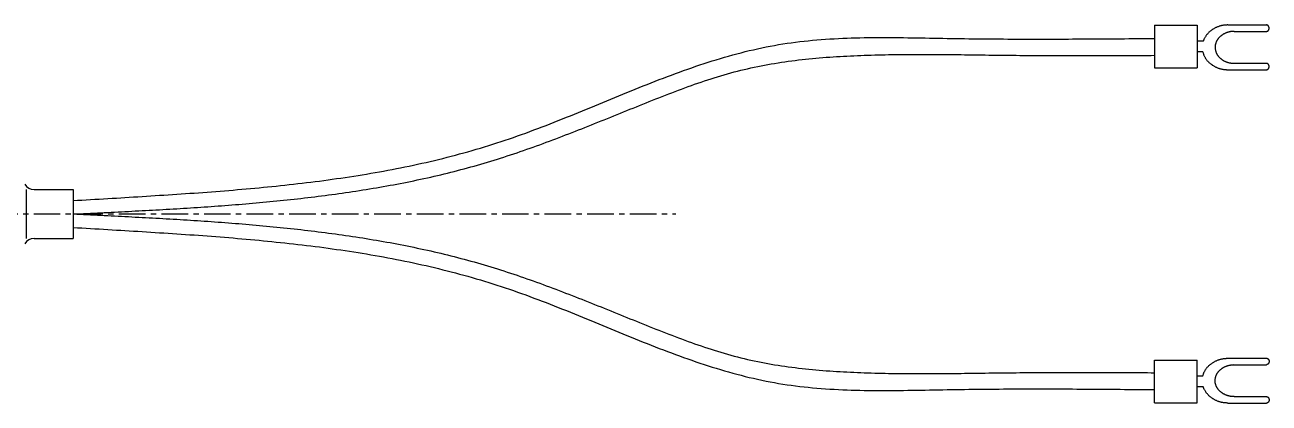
# Model space of a CAD drawing. Extents: x -98 to 191, y 36 to 171.
# Drawn here: x 132.1 to 190.5, y 153.7 to 171.5 of the extents above; entities that cross this region are included whole.
import ezdxf

# ---------------------------------------------------------------- set-up
doc = ezdxf.new("R2010")
doc.units = 0
doc.linetypes.add('CENTER', pattern=[2, 1.25, -0.25, 0.25, -0.25])
doc.layers.get('0').update_dxf_attribs({"linetype": 'CONTINUOUS'})
doc.layers.add('CENTER', color=1, linetype='CENTER')

msp = doc.modelspace()

# ---------------------------------------------------------------- linework, layer by layer
at = {"color": 7, "linetype": 'CONTINUOUS'}
for p, q in [((185.126, 171.438), (185.126, 169.438)), ((185.126, 171.438), (187.126, 171.438)), ((187.126, 171.438), (187.126, 169.438)), ((188.57, 171.45), (190.387, 171.45)), ((187.416, 170.688), (187.126, 170.688)), ((188.87, 171.15), (190.389, 171.15)), ((187.396, 170.188), (187.126, 170.188)), ((188.871, 169.65), (190.387, 169.65)), ((185.126, 169.438), (187.126, 169.438)), ((188.569, 169.35), (190.389, 169.35)), ((132.129, 163.731), (132.129, 161.431)), ((132.495, 163.731), (134.334, 163.731)), ((134.334, 163.731), (134.334, 161.431)), ((132.495, 161.431), (134.334, 161.431)), ((185.126, 153.724), (185.126, 155.724)), ((185.126, 155.724), (187.126, 155.724)), ((187.126, 153.724), (187.126, 155.724)), ((188.569, 155.812), (190.389, 155.812)), ((188.871, 155.512), (190.387, 155.512)), ((187.396, 154.974), (187.126, 154.974)), ((187.416, 154.474), (187.126, 154.474)), ((185.126, 153.724), (187.126, 153.724)), ((188.87, 154.012), (190.389, 154.012)), ((188.57, 153.712), (190.387, 153.712))]:
    msp.add_line(p, q, dxfattribs=at)
for points in [[(188.573, 171.45, 0), (188.543, 171.449, 0), (188.513, 171.447, 0), (188.483, 171.445, 0), (188.455, 171.446, 0), (188.425, 171.44, 0), (188.395, 171.438, 0), (188.367, 171.434, 0), (188.339, 171.43, 0), (188.309, 171.425, 0), (188.278, 171.419, 0), (188.252, 171.412, 0), (188.224, 171.404, 0), (188.196, 171.396, 0), (188.167, 171.388, 0), (188.139, 171.38, 0), (188.112, 171.369, 0), (188.086, 171.359, 0), (188.059, 171.348, 0), (188.033, 171.338, 0), (188.006, 171.327, 0), (187.98, 171.313, 0), (187.955, 171.3, 0), (187.931, 171.287, 0), (187.904, 171.273, 0), (187.881, 171.258, 0), (187.857, 171.245, 0), (187.832, 171.228, 0), (187.809, 171.213, 0), (187.788, 171.195, 0), (187.763, 171.178, 0), (187.743, 171.161, 0), (187.722, 171.144, 0), (187.703, 171.124, 0), (187.683, 171.107, 0), (187.662, 171.085, 0), (187.643, 171.065, 0), (187.624, 171.046, 0), (187.607, 171.024, 0), (187.588, 171.004, 0), (187.574, 170.984, 0), (187.557, 170.962, 0), (187.54, 170.94, 0), (187.528, 170.918, 0), (187.513, 170.894, 0), (187.5, 170.871, 0), (187.488, 170.849, 0), (187.473, 170.825, 0), (187.462, 170.8, 0), (187.449, 170.778, 0), (187.441, 170.755, 0), (187.43, 170.731, 0), (187.422, 170.704, 0), (187.416, 170.688, 0)], [(190.387, 171.151, 0), (190.389, 171.149, 0), (190.393, 171.148, 0), (190.395, 171.15, 0), (190.399, 171.15, 0), (190.402, 171.152, 0), (190.406, 171.152, 0), (190.406, 171.152, 0), (190.41, 171.151, 0), (190.412, 171.153, 0), (190.417, 171.153, 0), (190.419, 171.155, 0), (190.421, 171.157, 0), (190.425, 171.156, 0), (190.428, 171.158, 0), (190.43, 171.16, 0), (190.432, 171.162, 0), (190.437, 171.162, 0), (190.439, 171.164, 0), (190.441, 171.166, 0), (190.443, 171.167, 0), (190.446, 171.169, 0), (190.448, 171.171, 0), (190.45, 171.173, 0), (190.453, 171.175, 0), (190.455, 171.177, 0), (190.457, 171.179, 0), (190.46, 171.181, 0), (190.462, 171.183, 0), (190.466, 171.187, 0), (190.469, 171.189, 0), (190.471, 171.191, 0), (190.473, 171.193, 0), (190.474, 171.197, 0), (190.476, 171.199, 0), (190.478, 171.201, 0), (190.479, 171.205, 0), (190.481, 171.207, 0), (190.483, 171.209, 0), (190.484, 171.213, 0), (190.488, 171.217, 0), (190.489, 171.221, 0), (190.491, 171.223, 0), (190.491, 171.227, 0), (190.494, 171.229, 0), (190.494, 171.233, 0), (190.496, 171.235, 0), (190.497, 171.239, 0), (190.499, 171.241, 0), (190.499, 171.246, 0), (190.5, 171.25, 0), (190.502, 171.252, 0), (190.502, 171.256, 0), (190.503, 171.26, 0), (190.503, 171.264, 0), (190.505, 171.266, 0), (190.506, 171.271, 0), (190.506, 171.275, 0), (190.506, 171.279, 0), (190.505, 171.281, 0), (190.505, 171.286, 0), (190.507, 171.288, 0), (190.508, 171.292, 0), (190.508, 171.296, 0), (190.508, 171.3, 0), (190.506, 171.303, 0), (190.507, 171.307, 0), (190.507, 171.311, 0), (190.507, 171.315, 0), (190.506, 171.318, 0), (190.506, 171.322, 0), (190.506, 171.326, 0), (190.504, 171.328, 0), (190.505, 171.332, 0), (190.503, 171.335, 0), (190.503, 171.339, 0), (190.502, 171.346, 0), (190.5, 171.348, 0), (190.5, 171.352, 0), (190.498, 171.354, 0), (190.496, 171.357, 0), (190.497, 171.361, 0), (190.495, 171.363, 0), (190.495, 171.367, 0), (190.493, 171.37, 0), (190.489, 171.374, 0), (190.49, 171.379, 0), (190.488, 171.381, 0), (190.486, 171.383, 0), (190.484, 171.385, 0), (190.484, 171.39, 0), (190.482, 171.392, 0), (190.478, 171.397, 0), (190.476, 171.399, 0), (190.475, 171.401, 0), (190.473, 171.403, 0), (190.471, 171.406, 0), (190.469, 171.408, 0), (190.467, 171.41, 0), (190.465, 171.413, 0), (190.461, 171.417, 0), (190.459, 171.42, 0), (190.457, 171.422, 0), (190.455, 171.424, 0), (190.451, 171.424, 0), (190.449, 171.427, 0), (190.447, 171.429, 0), (190.445, 171.431, 0), (190.441, 171.432, 0), (190.439, 171.434, 0), (190.437, 171.436, 0), (190.433, 171.437, 0), (190.431, 171.439, 0), (190.429, 171.441, 0), (190.425, 171.442, 0), (190.423, 171.444, 0), (190.421, 171.442, 0), (190.419, 171.444, 0), (190.414, 171.445, 0), (190.413, 171.447, 0), (190.408, 171.447, 0), (190.404, 171.448, 0), (190.404, 171.448, 0), (190.4, 171.448, 0), (190.396, 171.448, 0), (190.394, 171.451, 0), (190.391, 171.449, 0), (190.387, 171.449, 0), (190.385, 171.452, 0)], [(188.868, 171.15, 0), (188.849, 171.149, 0), (188.826, 171.149, 0), (188.804, 171.147, 0), (188.781, 171.147, 0), (188.759, 171.144, 0), (188.738, 171.142, 0), (188.716, 171.14, 0), (188.692, 171.135, 0), (188.673, 171.131, 0), (188.651, 171.128, 0), (188.629, 171.122, 0), (188.61, 171.117, 0), (188.588, 171.11, 0), (188.568, 171.106, 0), (188.547, 171.099, 0), (188.525, 171.093, 0), (188.505, 171.084, 0), (188.485, 171.079, 0), (188.465, 171.07, 0), (188.445, 171.061, 0), (188.425, 171.052, 0), (188.407, 171.041, 0), (188.387, 171.032, 0), (188.372, 171.023, 0), (188.352, 171.014, 0), (188.334, 171.003, 0), (188.316, 170.992, 0), (188.3, 170.978, 0), (188.282, 170.967, 0), (188.265, 170.953, 0), (188.25, 170.944, 0), (188.234, 170.931, 0), (188.218, 170.917, 0), (188.203, 170.901, 0), (188.19, 170.89, 0), (188.175, 170.874, 0), (188.159, 170.861, 0), (188.148, 170.847, 0), (188.133, 170.831, 0), (188.122, 170.817, 0), (188.109, 170.799, 0), (188.097, 170.785, 0), (188.087, 170.769, 0), (188.078, 170.753, 0), (188.068, 170.737, 0), (188.058, 170.72, 0), (188.048, 170.704, 0), (188.04, 170.686, 0), (188.03, 170.67, 0), (188.022, 170.651, 0), (188.016, 170.635, 0), (188.008, 170.616, 0), (188.002, 170.6, 0), (187.999, 170.581, 0), (187.993, 170.564, 0), (187.989, 170.545, 0), (187.983, 170.529, 0), (187.98, 170.51, 0), (187.976, 170.491, 0), (187.976, 170.472, 0), (187.973, 170.453, 0), (187.971, 170.436, 0), (187.972, 170.417, 0), (187.97, 170.4, 0), (187.97, 170.381, 0), (187.971, 170.362, 0), (187.974, 170.344, 0), (187.974, 170.325, 0), (187.977, 170.308, 0), (187.982, 170.288, 0), (187.984, 170.271, 0), (187.987, 170.254, 0), (187.992, 170.234, 0), (187.999, 170.217, 0), (188.001, 170.199, 0), (188.008, 170.182, 0), (188.015, 170.164, 0), (188.022, 170.146, 0), (188.032, 170.131, 0), (188.039, 170.113, 0), (188.05, 170.095, 0), (188.057, 170.077, 0), (188.066, 170.062, 0), (188.075, 170.046, 0), (188.089, 170.03, 0), (188.098, 170.014, 0), (188.112, 169.998, 0), (188.121, 169.982, 0), (188.134, 169.966, 0), (188.148, 169.954, 0), (188.162, 169.938, 0), (188.175, 169.922, 0), (188.189, 169.91, 0), (188.205, 169.896, 0), (188.221, 169.882, 0), (188.235, 169.87, 0), (188.25, 169.856, 0), (188.266, 169.842, 0), (188.282, 169.832, 0), (188.3, 169.82, 0), (188.319, 169.807, 0), (188.335, 169.797, 0), (188.353, 169.785, 0), (188.371, 169.777, 0), (188.389, 169.765, 0), (188.408, 169.757, 0), (188.428, 169.747, 0), (188.447, 169.739, 0), (188.467, 169.728, 0), (188.486, 169.72, 0), (188.506, 169.714, 0), (188.527, 169.708, 0), (188.546, 169.7, 0), (188.568, 169.692, 0), (188.589, 169.686, 0), (188.608, 169.682, 0), (188.631, 169.678, 0), (188.652, 169.672, 0), (188.675, 169.668, 0), (188.696, 169.666, 0), (188.717, 169.66, 0), (188.738, 169.658, 0), (188.761, 169.654, 0), (188.784, 169.654, 0), (188.805, 169.652, 0), (188.826, 169.65, 0), (188.85, 169.65, 0), (188.871, 169.648, 0)], [(187.396, 170.188, 0), (187.4, 170.169, 0), (187.405, 170.145, 0), (187.413, 170.121, 0), (187.424, 170.094, 0), (187.432, 170.07, 0), (187.441, 170.046, 0), (187.449, 170.022, 0), (187.462, 169.997, 0), (187.473, 169.975, 0), (187.486, 169.951, 0), (187.498, 169.926, 0), (187.512, 169.906, 0), (187.527, 169.883, 0), (187.542, 169.86, 0), (187.557, 169.838, 0), (187.572, 169.815, 0), (187.589, 169.795, 0), (187.606, 169.774, 0), (187.624, 169.753, 0), (187.644, 169.734, 0), (187.661, 169.714, 0), (187.681, 169.695, 0), (187.702, 169.674, 0), (187.722, 169.655, 0), (187.744, 169.638, 0), (187.766, 169.622, 0), (187.788, 169.605, 0), (187.81, 169.588, 0), (187.832, 169.571, 0), (187.856, 169.556, 0), (187.88, 169.541, 0), (187.904, 169.526, 0), (187.929, 169.511, 0), (187.955, 169.499, 0), (187.977, 169.486, 0), (188.004, 169.473, 0), (188.033, 169.462, 0), (188.057, 169.451, 0), (188.084, 169.438, 0), (188.111, 169.43, 0), (188.14, 169.418, 0), (188.167, 169.41, 0), (188.196, 169.403, 0), (188.223, 169.394, 0), (188.252, 169.387, 0), (188.281, 169.381, 0), (188.308, 169.376, 0), (188.338, 169.369, 0), (188.365, 169.365, 0), (188.395, 169.362, 0), (188.426, 169.357, 0), (188.453, 169.353, 0), (188.483, 169.354, 0), (188.513, 169.352, 0), (188.542, 169.349, 0), (188.57, 169.349, 0)], [(190.387, 169.35, 0), (190.391, 169.349, 0), (190.393, 169.351, 0), (190.395, 169.349, 0), (190.397, 169.351, 0), (190.402, 169.35, 0), (190.404, 169.352, 0), (190.408, 169.352, 0), (190.41, 169.354, 0), (190.415, 169.354, 0), (190.415, 169.354, 0), (190.419, 169.353, 0), (190.421, 169.355, 0), (190.423, 169.357, 0), (190.428, 169.357, 0), (190.43, 169.359, 0), (190.432, 169.361, 0), (190.435, 169.363, 0), (190.437, 169.364, 0), (190.441, 169.364, 0), (190.443, 169.366, 0), (190.446, 169.368, 0), (190.448, 169.37, 0), (190.45, 169.372, 0), (190.455, 169.376, 0), (190.457, 169.378, 0), (190.459, 169.379, 0), (190.462, 169.381, 0), (190.464, 169.383, 0), (190.466, 169.385, 0), (190.469, 169.387, 0), (190.469, 169.391, 0), (190.471, 169.393, 0), (190.474, 169.395, 0), (190.476, 169.397, 0), (190.476, 169.401, 0), (190.481, 169.405, 0), (190.483, 169.407, 0), (190.484, 169.411, 0), (190.486, 169.413, 0), (190.488, 169.415, 0), (190.489, 169.42, 0), (190.491, 169.421, 0), (190.491, 169.426, 0), (190.494, 169.428, 0), (190.494, 169.432, 0), (190.494, 169.436, 0), (190.497, 169.438, 0), (190.497, 169.442, 0), (190.499, 169.444, 0), (190.5, 169.448, 0), (190.5, 169.453, 0), (190.502, 169.455, 0), (190.503, 169.459, 0), (190.503, 169.463, 0), (190.503, 169.467, 0), (190.504, 169.471, 0), (190.506, 169.473, 0), (190.506, 169.478, 0), (190.507, 169.482, 0), (190.507, 169.486, 0), (190.505, 169.488, 0), (190.506, 169.493, 0), (190.506, 169.497, 0), (190.506, 169.501, 0), (190.507, 169.505, 0), (190.505, 169.508, 0), (190.505, 169.512, 0), (190.506, 169.516, 0), (190.506, 169.52, 0), (190.504, 169.523, 0), (190.504, 169.527, 0), (190.505, 169.531, 0), (190.503, 169.533, 0), (190.503, 169.538, 0), (190.501, 169.54, 0), (190.502, 169.544, 0), (190.5, 169.546, 0), (190.5, 169.551, 0), (190.498, 169.553, 0), (190.498, 169.557, 0), (190.497, 169.559, 0), (190.495, 169.566, 0), (190.493, 169.568, 0), (190.491, 169.571, 0), (190.491, 169.575, 0), (190.49, 169.577, 0), (190.488, 169.579, 0), (190.486, 169.582, 0), (190.484, 169.588, 0), (190.482, 169.59, 0), (190.48, 169.593, 0), (190.478, 169.595, 0), (190.476, 169.597, 0), (190.474, 169.6, 0), (190.473, 169.602, 0), (190.471, 169.604, 0), (190.467, 169.609, 0), (190.465, 169.611, 0), (190.463, 169.613, 0), (190.461, 169.616, 0), (190.459, 169.618, 0), (190.457, 169.62, 0), (190.455, 169.623, 0), (190.453, 169.625, 0), (190.451, 169.627, 0), (190.447, 169.628, 0), (190.445, 169.63, 0), (190.443, 169.632, 0), (190.439, 169.633, 0), (190.437, 169.635, 0), (190.435, 169.637, 0), (190.431, 169.638, 0), (190.429, 169.64, 0), (190.427, 169.642, 0), (190.423, 169.642, 0), (190.421, 169.645, 0), (190.417, 169.645, 0), (190.412, 169.646, 0), (190.412, 169.646, 0), (190.408, 169.646, 0), (190.406, 169.648, 0), (190.402, 169.649, 0), (190.4, 169.647, 0), (190.398, 169.649, 0), (190.394, 169.649, 0), (190.389, 169.65, 0), (190.389, 169.65, 0), (190.385, 169.65, 0)], [(187.396, 154.974, 0), (187.4, 154.993, 0), (187.405, 155.017, 0), (187.413, 155.041, 0), (187.424, 155.067, 0), (187.432, 155.091, 0), (187.441, 155.116, 0), (187.449, 155.14, 0), (187.462, 155.164, 0), (187.473, 155.187, 0), (187.486, 155.211, 0), (187.498, 155.236, 0), (187.512, 155.256, 0), (187.527, 155.279, 0), (187.542, 155.301, 0), (187.557, 155.324, 0), (187.572, 155.346, 0), (187.589, 155.367, 0), (187.606, 155.388, 0), (187.624, 155.409, 0), (187.644, 155.427, 0), (187.661, 155.448, 0), (187.681, 155.467, 0), (187.702, 155.488, 0), (187.722, 155.507, 0), (187.744, 155.523, 0), (187.766, 155.54, 0), (187.788, 155.557, 0), (187.81, 155.574, 0), (187.832, 155.591, 0), (187.856, 155.606, 0), (187.88, 155.62, 0), (187.904, 155.635, 0), (187.929, 155.65, 0), (187.955, 155.663, 0), (187.977, 155.676, 0), (188.004, 155.689, 0), (188.033, 155.7, 0), (188.057, 155.71, 0), (188.084, 155.723, 0), (188.111, 155.732, 0), (188.14, 155.743, 0), (188.167, 155.752, 0), (188.196, 155.759, 0), (188.223, 155.768, 0), (188.252, 155.774, 0), (188.281, 155.781, 0), (188.308, 155.786, 0), (188.338, 155.793, 0), (188.365, 155.797, 0), (188.395, 155.8, 0), (188.426, 155.804, 0), (188.453, 155.809, 0), (188.483, 155.807, 0), (188.513, 155.81, 0), (188.542, 155.813, 0), (188.57, 155.813, 0)], [(188.868, 154.012, 0), (188.849, 154.012, 0), (188.826, 154.012, 0), (188.804, 154.015, 0), (188.781, 154.015, 0), (188.759, 154.017, 0), (188.738, 154.02, 0), (188.716, 154.022, 0), (188.692, 154.026, 0), (188.673, 154.031, 0), (188.651, 154.033, 0), (188.629, 154.04, 0), (188.61, 154.045, 0), (188.588, 154.051, 0), (188.568, 154.056, 0), (188.547, 154.063, 0), (188.525, 154.069, 0), (188.505, 154.078, 0), (188.485, 154.083, 0), (188.465, 154.092, 0), (188.445, 154.101, 0), (188.425, 154.109, 0), (188.407, 154.121, 0), (188.387, 154.13, 0), (188.372, 154.139, 0), (188.352, 154.148, 0), (188.334, 154.159, 0), (188.316, 154.17, 0), (188.3, 154.184, 0), (188.282, 154.195, 0), (188.265, 154.208, 0), (188.25, 154.218, 0), (188.234, 154.231, 0), (188.218, 154.245, 0), (188.203, 154.26, 0), (188.19, 154.272, 0), (188.175, 154.288, 0), (188.159, 154.301, 0), (188.148, 154.315, 0), (188.133, 154.331, 0), (188.122, 154.345, 0), (188.109, 154.363, 0), (188.097, 154.377, 0), (188.087, 154.393, 0), (188.078, 154.409, 0), (188.068, 154.425, 0), (188.058, 154.441, 0), (188.048, 154.458, 0), (188.04, 154.476, 0), (188.03, 154.492, 0), (188.022, 154.511, 0), (188.016, 154.527, 0), (188.008, 154.546, 0), (188.002, 154.562, 0), (187.999, 154.581, 0), (187.993, 154.598, 0), (187.989, 154.616, 0), (187.983, 154.633, 0), (187.98, 154.652, 0), (187.976, 154.671, 0), (187.976, 154.69, 0), (187.973, 154.709, 0), (187.971, 154.726, 0), (187.972, 154.745, 0), (187.97, 154.762, 0), (187.97, 154.781, 0), (187.971, 154.8, 0), (187.974, 154.817, 0), (187.974, 154.837, 0), (187.977, 154.854, 0), (187.982, 154.873, 0), (187.984, 154.891, 0), (187.987, 154.908, 0), (187.992, 154.928, 0), (187.999, 154.945, 0), (188.001, 154.962, 0), (188.008, 154.98, 0), (188.015, 154.998, 0), (188.022, 155.015, 0), (188.032, 155.031, 0), (188.039, 155.049, 0), (188.05, 155.067, 0), (188.057, 155.084, 0), (188.066, 155.1, 0), (188.075, 155.116, 0), (188.089, 155.132, 0), (188.098, 155.148, 0), (188.112, 155.164, 0), (188.121, 155.179, 0), (188.134, 155.196, 0), (188.148, 155.207, 0), (188.162, 155.223, 0), (188.175, 155.24, 0), (188.189, 155.251, 0), (188.205, 155.266, 0), (188.221, 155.28, 0), (188.235, 155.292, 0), (188.25, 155.306, 0), (188.266, 155.32, 0), (188.282, 155.33, 0), (188.3, 155.342, 0), (188.319, 155.354, 0), (188.335, 155.364, 0), (188.353, 155.376, 0), (188.371, 155.384, 0), (188.389, 155.397, 0), (188.408, 155.405, 0), (188.428, 155.415, 0), (188.447, 155.423, 0), (188.467, 155.433, 0), (188.486, 155.441, 0), (188.506, 155.447, 0), (188.527, 155.453, 0), (188.546, 155.461, 0), (188.568, 155.47, 0), (188.589, 155.476, 0), (188.608, 155.48, 0), (188.631, 155.484, 0), (188.652, 155.49, 0), (188.675, 155.494, 0), (188.696, 155.496, 0), (188.717, 155.502, 0), (188.738, 155.504, 0), (188.761, 155.508, 0), (188.784, 155.508, 0), (188.805, 155.51, 0), (188.826, 155.512, 0), (188.85, 155.512, 0), (188.871, 155.513, 0)], [(190.387, 155.812, 0), (190.391, 155.812, 0), (190.393, 155.81, 0), (190.395, 155.813, 0), (190.397, 155.811, 0), (190.402, 155.811, 0), (190.404, 155.809, 0), (190.408, 155.81, 0), (190.41, 155.808, 0), (190.415, 155.808, 0), (190.415, 155.808, 0), (190.419, 155.808, 0), (190.421, 155.807, 0), (190.423, 155.805, 0), (190.428, 155.805, 0), (190.43, 155.803, 0), (190.432, 155.801, 0), (190.435, 155.799, 0), (190.437, 155.797, 0), (190.441, 155.798, 0), (190.443, 155.796, 0), (190.446, 155.794, 0), (190.448, 155.792, 0), (190.45, 155.79, 0), (190.455, 155.786, 0), (190.457, 155.784, 0), (190.459, 155.782, 0), (190.462, 155.78, 0), (190.464, 155.778, 0), (190.466, 155.776, 0), (190.469, 155.775, 0), (190.469, 155.77, 0), (190.471, 155.768, 0), (190.474, 155.766, 0), (190.476, 155.765, 0), (190.476, 155.76, 0), (190.481, 155.756, 0), (190.483, 155.754, 0), (190.484, 155.75, 0), (190.486, 155.748, 0), (190.488, 155.746, 0), (190.489, 155.742, 0), (190.491, 155.74, 0), (190.491, 155.736, 0), (190.494, 155.734, 0), (190.494, 155.73, 0), (190.494, 155.726, 0), (190.497, 155.724, 0), (190.497, 155.719, 0), (190.499, 155.718, 0), (190.5, 155.713, 0), (190.5, 155.709, 0), (190.502, 155.707, 0), (190.503, 155.703, 0), (190.503, 155.699, 0), (190.503, 155.695, 0), (190.504, 155.69, 0), (190.506, 155.688, 0), (190.506, 155.684, 0), (190.507, 155.68, 0), (190.507, 155.676, 0), (190.505, 155.673, 0), (190.506, 155.669, 0), (190.506, 155.665, 0), (190.506, 155.661, 0), (190.507, 155.656, 0), (190.505, 155.654, 0), (190.505, 155.65, 0), (190.506, 155.646, 0), (190.506, 155.641, 0), (190.504, 155.639, 0), (190.504, 155.635, 0), (190.505, 155.631, 0), (190.503, 155.628, 0), (190.503, 155.624, 0), (190.501, 155.622, 0), (190.502, 155.618, 0), (190.5, 155.615, 0), (190.5, 155.611, 0), (190.498, 155.609, 0), (190.498, 155.605, 0), (190.497, 155.602, 0), (190.495, 155.596, 0), (190.493, 155.594, 0), (190.491, 155.591, 0), (190.491, 155.587, 0), (190.49, 155.585, 0), (190.488, 155.582, 0), (190.486, 155.58, 0), (190.484, 155.574, 0), (190.482, 155.571, 0), (190.48, 155.569, 0), (190.478, 155.567, 0), (190.476, 155.564, 0), (190.474, 155.562, 0), (190.473, 155.56, 0), (190.471, 155.557, 0), (190.467, 155.553, 0), (190.465, 155.551, 0), (190.463, 155.548, 0), (190.461, 155.546, 0), (190.459, 155.544, 0), (190.457, 155.541, 0), (190.455, 155.539, 0), (190.453, 155.537, 0), (190.451, 155.535, 0), (190.447, 155.534, 0), (190.445, 155.532, 0), (190.443, 155.53, 0), (190.439, 155.529, 0), (190.437, 155.527, 0), (190.435, 155.525, 0), (190.431, 155.524, 0), (190.429, 155.522, 0), (190.427, 155.52, 0), (190.423, 155.519, 0), (190.421, 155.517, 0), (190.417, 155.517, 0), (190.412, 155.516, 0), (190.412, 155.516, 0), (190.408, 155.516, 0), (190.406, 155.514, 0), (190.402, 155.513, 0), (190.4, 155.515, 0), (190.398, 155.513, 0), (190.394, 155.512, 0), (190.389, 155.512, 0), (190.389, 155.512, 0), (190.385, 155.512, 0)], [(188.573, 153.711, 0), (188.543, 153.713, 0), (188.513, 153.715, 0), (188.483, 153.716, 0), (188.455, 153.716, 0), (188.425, 153.722, 0), (188.395, 153.723, 0), (188.367, 153.727, 0), (188.339, 153.731, 0), (188.309, 153.737, 0), (188.278, 153.743, 0), (188.252, 153.749, 0), (188.224, 153.757, 0), (188.196, 153.766, 0), (188.167, 153.774, 0), (188.139, 153.782, 0), (188.112, 153.792, 0), (188.086, 153.803, 0), (188.059, 153.813, 0), (188.033, 153.824, 0), (188.006, 153.834, 0), (187.98, 153.849, 0), (187.955, 153.862, 0), (187.931, 153.874, 0), (187.904, 153.889, 0), (187.881, 153.904, 0), (187.857, 153.917, 0), (187.832, 153.934, 0), (187.809, 153.949, 0), (187.788, 153.966, 0), (187.763, 153.983, 0), (187.743, 154.001, 0), (187.722, 154.018, 0), (187.703, 154.038, 0), (187.683, 154.055, 0), (187.662, 154.077, 0), (187.643, 154.096, 0), (187.624, 154.116, 0), (187.607, 154.138, 0), (187.588, 154.158, 0), (187.574, 154.178, 0), (187.557, 154.2, 0), (187.54, 154.221, 0), (187.528, 154.244, 0), (187.513, 154.268, 0), (187.5, 154.29, 0), (187.488, 154.313, 0), (187.473, 154.337, 0), (187.462, 154.362, 0), (187.449, 154.384, 0), (187.441, 154.407, 0), (187.43, 154.431, 0), (187.422, 154.458, 0), (187.416, 154.474, 0)], [(190.387, 154.011, 0), (190.389, 154.013, 0), (190.393, 154.013, 0), (190.395, 154.011, 0), (190.399, 154.012, 0), (190.402, 154.01, 0), (190.406, 154.01, 0), (190.406, 154.01, 0), (190.41, 154.01, 0), (190.412, 154.009, 0), (190.417, 154.009, 0), (190.419, 154.007, 0), (190.421, 154.005, 0), (190.425, 154.005, 0), (190.428, 154.004, 0), (190.43, 154.002, 0), (190.432, 154, 0), (190.437, 154, 0), (190.439, 153.998, 0), (190.441, 153.996, 0), (190.443, 153.994, 0), (190.446, 153.992, 0), (190.448, 153.99, 0), (190.45, 153.988, 0), (190.453, 153.987, 0), (190.455, 153.985, 0), (190.457, 153.983, 0), (190.46, 153.981, 0), (190.462, 153.979, 0), (190.466, 153.975, 0), (190.469, 153.973, 0), (190.471, 153.971, 0), (190.473, 153.969, 0), (190.474, 153.965, 0), (190.476, 153.963, 0), (190.478, 153.961, 0), (190.479, 153.957, 0), (190.481, 153.955, 0), (190.483, 153.953, 0), (190.484, 153.949, 0), (190.488, 153.945, 0), (190.489, 153.941, 0), (190.491, 153.939, 0), (190.491, 153.935, 0), (190.494, 153.933, 0), (190.494, 153.928, 0), (190.496, 153.926, 0), (190.497, 153.922, 0), (190.499, 153.92, 0), (190.499, 153.916, 0), (190.5, 153.912, 0), (190.502, 153.91, 0), (190.502, 153.906, 0), (190.503, 153.901, 0), (190.503, 153.897, 0), (190.505, 153.895, 0), (190.506, 153.891, 0), (190.506, 153.887, 0), (190.506, 153.883, 0), (190.505, 153.88, 0), (190.505, 153.876, 0), (190.507, 153.874, 0), (190.508, 153.87, 0), (190.508, 153.866, 0), (190.508, 153.861, 0), (190.506, 153.859, 0), (190.507, 153.855, 0), (190.507, 153.851, 0), (190.507, 153.847, 0), (190.506, 153.844, 0), (190.506, 153.84, 0), (190.506, 153.836, 0), (190.504, 153.833, 0), (190.505, 153.829, 0), (190.503, 153.827, 0), (190.503, 153.823, 0), (190.502, 153.816, 0), (190.5, 153.814, 0), (190.5, 153.81, 0), (190.498, 153.807, 0), (190.496, 153.805, 0), (190.497, 153.801, 0), (190.495, 153.799, 0), (190.495, 153.794, 0), (190.493, 153.792, 0), (190.489, 153.787, 0), (190.49, 153.783, 0), (190.488, 153.781, 0), (190.486, 153.779, 0), (190.484, 153.776, 0), (190.484, 153.772, 0), (190.482, 153.77, 0), (190.478, 153.765, 0), (190.476, 153.763, 0), (190.475, 153.761, 0), (190.473, 153.758, 0), (190.471, 153.756, 0), (190.469, 153.754, 0), (190.467, 153.751, 0), (190.465, 153.749, 0), (190.461, 153.745, 0), (190.459, 153.742, 0), (190.457, 153.74, 0), (190.455, 153.738, 0), (190.451, 153.737, 0), (190.449, 153.735, 0), (190.447, 153.733, 0), (190.445, 153.73, 0), (190.441, 153.73, 0), (190.439, 153.728, 0), (190.437, 153.725, 0), (190.433, 153.725, 0), (190.431, 153.723, 0), (190.429, 153.72, 0), (190.425, 153.72, 0), (190.423, 153.718, 0), (190.421, 153.72, 0), (190.419, 153.717, 0), (190.414, 153.717, 0), (190.413, 153.715, 0), (190.408, 153.714, 0), (190.404, 153.714, 0), (190.404, 153.714, 0), (190.4, 153.714, 0), (190.396, 153.713, 0), (190.394, 153.711, 0), (190.391, 153.713, 0), (190.387, 153.712, 0), (190.385, 153.71, 0)]]:
    msp.add_polyline3d(points, dxfattribs=at)
at = {"color": 7}
for points in [[(134.334, 163.212, 0), (134.536, 163.224, 0), (134.739, 163.236, 0), (134.941, 163.248, 0), (135.144, 163.26, 0), (135.346, 163.272, 0), (135.549, 163.283, 0), (135.751, 163.295, 0), (135.954, 163.307, 0), (136.156, 163.319, 0), (136.359, 163.331, 0), (136.562, 163.344, 0), (136.764, 163.356, 0), (136.967, 163.368, 0), (137.17, 163.38, 0), (137.372, 163.393, 0), (137.575, 163.406, 0), (137.778, 163.418, 0), (137.981, 163.431, 0), (138.184, 163.444, 0), (138.387, 163.457, 0), (138.59, 163.47, 0), (138.793, 163.483, 0), (138.996, 163.497, 0), (139.199, 163.51, 0), (139.402, 163.524, 0), (139.605, 163.538, 0), (139.808, 163.552, 0), (140.012, 163.566, 0), (140.215, 163.581, 0), (140.418, 163.595, 0), (140.621, 163.61, 0), (140.825, 163.626, 0), (141.028, 163.641, 0), (141.231, 163.657, 0), (141.435, 163.673, 0), (141.638, 163.689, 0), (141.841, 163.706, 0), (142.045, 163.723, 0), (142.248, 163.741, 0), (142.451, 163.758, 0), (142.654, 163.777, 0), (142.857, 163.795, 0), (143.06, 163.814, 0), (143.263, 163.833, 0), (143.466, 163.853, 0), (143.669, 163.873, 0), (143.872, 163.894, 0), (144.075, 163.915, 0), (144.278, 163.937, 0), (144.481, 163.959, 0), (144.683, 163.982, 0), (144.886, 164.005, 0), (145.088, 164.029, 0), (145.291, 164.053, 0), (145.493, 164.078, 0), (145.695, 164.103, 0), (145.897, 164.129, 0), (146.099, 164.155, 0), (146.301, 164.182, 0), (146.503, 164.21, 0), (146.705, 164.239, 0), (146.906, 164.268, 0), (147.108, 164.297, 0), (147.309, 164.328, 0), (147.51, 164.359, 0), (147.711, 164.391, 0), (147.912, 164.423, 0), (148.113, 164.456, 0), (148.313, 164.49, 0), (148.514, 164.525, 0), (148.714, 164.56, 0), (148.914, 164.596, 0), (149.114, 164.633, 0), (149.314, 164.671, 0), (149.513, 164.71, 0), (149.712, 164.749, 0), (149.912, 164.79, 0), (150.111, 164.831, 0), (150.309, 164.873, 0), (150.508, 164.916, 0), (150.707, 164.959, 0), (150.905, 165.004, 0), (151.103, 165.05, 0), (151.3, 165.096, 0), (151.498, 165.144, 0), (151.695, 165.192, 0), (151.892, 165.242, 0), (152.089, 165.292, 0), (152.286, 165.343, 0), (152.482, 165.396, 0), (152.679, 165.449, 0), (152.874, 165.504, 0), (153.07, 165.559, 0), (153.265, 165.616, 0), (153.461, 165.673, 0), (153.655, 165.732, 0), (153.85, 165.792, 0), (154.044, 165.853, 0), (154.238, 165.915, 0), (154.432, 165.978, 0), (154.625, 166.043, 0), (154.819, 166.108, 0), (155.011, 166.175, 0), (155.204, 166.242, 0), (155.396, 166.311, 0), (155.589, 166.38, 0), (155.781, 166.451, 0), (155.972, 166.522, 0), (156.164, 166.594, 0), (156.355, 166.666, 0), (156.546, 166.74, 0), (156.737, 166.814, 0), (156.928, 166.889, 0), (157.118, 166.964, 0), (157.309, 167.04, 0), (157.499, 167.116, 0), (157.689, 167.192, 0), (157.879, 167.269, 0), (158.069, 167.347, 0), (158.259, 167.424, 0), (158.449, 167.502, 0), (158.639, 167.58, 0), (158.828, 167.658, 0), (159.018, 167.736, 0), (159.207, 167.814, 0), (159.397, 167.892, 0), (159.586, 167.97, 0), (159.776, 168.048, 0), (159.965, 168.126, 0), (160.155, 168.204, 0), (160.344, 168.281, 0), (160.534, 168.358, 0), (160.723, 168.435, 0), (160.913, 168.511, 0), (161.103, 168.587, 0), (161.293, 168.662, 0), (161.482, 168.737, 0), (161.672, 168.811, 0), (161.863, 168.884, 0), (162.053, 168.957, 0), (162.243, 169.029, 0), (162.433, 169.101, 0), (162.624, 169.171, 0), (162.815, 169.241, 0), (163.006, 169.31, 0), (163.197, 169.377, 0), (163.388, 169.444, 0), (163.58, 169.51, 0), (163.771, 169.574, 0), (163.963, 169.638, 0), (164.155, 169.7, 0), (164.348, 169.761, 0), (164.541, 169.82, 0), (164.733, 169.878, 0), (164.927, 169.935, 0), (165.12, 169.991, 0), (165.314, 170.045, 0), (165.508, 170.097, 0), (165.702, 170.148, 0), (165.897, 170.197, 0), (166.092, 170.244, 0), (166.288, 170.29, 0), (166.483, 170.334, 0), (166.679, 170.376, 0), (166.876, 170.416, 0), (167.073, 170.455, 0), (167.27, 170.491, 0), (167.468, 170.525, 0), (167.666, 170.558, 0), (167.865, 170.588, 0), (168.063, 170.616, 0), (168.263, 170.643, 0), (168.462, 170.667, 0), (168.663, 170.69, 0), (168.863, 170.711, 0), (169.064, 170.731, 0), (169.265, 170.748, 0), (169.466, 170.765, 0), (169.668, 170.779, 0), (169.87, 170.793, 0), (170.072, 170.805, 0), (170.274, 170.815, 0), (170.477, 170.825, 0), (170.68, 170.833, 0), (170.883, 170.84, 0), (171.086, 170.846, 0), (171.29, 170.851, 0), (171.493, 170.855, 0), (171.697, 170.858, 0), (171.901, 170.86, 0), (172.105, 170.861, 0), (172.31, 170.862, 0), (172.514, 170.862, 0), (172.718, 170.861, 0), (172.923, 170.86, 0), (173.128, 170.858, 0), (173.332, 170.856, 0), (173.537, 170.853, 0), (173.742, 170.85, 0), (173.947, 170.847, 0), (174.151, 170.843, 0), (174.356, 170.84, 0), (174.561, 170.836, 0), (174.766, 170.832, 0), (174.97, 170.828, 0), (175.175, 170.824, 0), (175.38, 170.821, 0), (175.584, 170.817, 0), (175.788, 170.814, 0), (175.993, 170.811, 0), (176.197, 170.808, 0), (176.401, 170.806, 0), (176.605, 170.803, 0), (176.809, 170.801, 0), (177.013, 170.799, 0), (177.217, 170.797, 0), (177.421, 170.795, 0), (177.624, 170.794, 0), (177.828, 170.792, 0), (178.031, 170.791, 0), (178.235, 170.79, 0), (178.438, 170.789, 0), (178.642, 170.789, 0), (178.845, 170.788, 0), (179.048, 170.788, 0), (179.251, 170.787, 0), (179.454, 170.787, 0), (179.657, 170.787, 0), (179.86, 170.787, 0), (180.063, 170.787, 0), (180.266, 170.788, 0), (180.469, 170.788, 0), (180.672, 170.789, 0), (180.875, 170.789, 0), (181.077, 170.79, 0), (181.28, 170.791, 0), (181.483, 170.792, 0), (181.685, 170.793, 0), (181.888, 170.794, 0), (182.09, 170.795, 0), (182.293, 170.796, 0), (182.495, 170.798, 0), (182.698, 170.799, 0), (182.9, 170.8, 0), (183.103, 170.802, 0), (183.305, 170.803, 0), (183.507, 170.805, 0), (183.71, 170.806, 0), (183.912, 170.808, 0), (184.114, 170.81, 0), (184.317, 170.811, 0), (184.519, 170.813, 0), (184.721, 170.815, 0), (184.924, 170.817, 0), (185.126, 170.818, 0)], [(134.334, 162.581, 0), (134.496, 162.588, 0), (134.658, 162.596, 0), (134.82, 162.604, 0), (134.981, 162.611, 0), (135.143, 162.619, 0), (135.305, 162.626, 0), (135.467, 162.634, 0), (135.629, 162.642, 0), (135.791, 162.649, 0), (135.953, 162.657, 0), (136.115, 162.665, 0), (136.277, 162.673, 0), (136.439, 162.681, 0), (136.601, 162.689, 0), (136.763, 162.697, 0), (136.925, 162.705, 0), (137.087, 162.713, 0), (137.249, 162.722, 0), (137.411, 162.73, 0), (137.573, 162.739, 0), (137.735, 162.747, 0), (137.897, 162.756, 0), (138.059, 162.765, 0), (138.22, 162.773, 0), (138.382, 162.783, 0), (138.544, 162.792, 0), (138.706, 162.801, 0), (138.868, 162.81, 0), (139.03, 162.82, 0), (139.192, 162.83, 0), (139.355, 162.839, 0), (139.517, 162.849, 0), (139.679, 162.86, 0), (139.841, 162.87, 0), (140.003, 162.88, 0), (140.165, 162.891, 0), (140.327, 162.902, 0), (140.489, 162.913, 0), (140.651, 162.924, 0), (140.813, 162.935, 0), (140.975, 162.947, 0), (141.137, 162.959, 0), (141.299, 162.971, 0), (141.461, 162.983, 0), (141.624, 162.995, 0), (141.786, 163.008, 0), (141.948, 163.021, 0), (142.11, 163.034, 0), (142.272, 163.047, 0), (142.434, 163.061, 0), (142.596, 163.074, 0), (142.759, 163.088, 0), (142.921, 163.103, 0), (143.083, 163.117, 0), (143.245, 163.132, 0), (143.407, 163.147, 0), (143.57, 163.163, 0), (143.732, 163.178, 0), (143.894, 163.194, 0), (144.056, 163.211, 0), (144.218, 163.227, 0), (144.38, 163.244, 0), (144.542, 163.261, 0), (144.704, 163.279, 0), (144.866, 163.297, 0), (145.028, 163.315, 0), (145.19, 163.333, 0), (145.352, 163.352, 0), (145.514, 163.371, 0), (145.676, 163.391, 0), (145.838, 163.411, 0), (145.999, 163.431, 0), (146.161, 163.452, 0), (146.323, 163.473, 0), (146.484, 163.495, 0), (146.646, 163.516, 0), (146.807, 163.539, 0), (146.968, 163.561, 0), (147.13, 163.585, 0), (147.291, 163.608, 0), (147.452, 163.632, 0), (147.613, 163.656, 0), (147.774, 163.681, 0), (147.935, 163.707, 0), (148.095, 163.732, 0), (148.256, 163.759, 0), (148.417, 163.785, 0), (148.577, 163.812, 0), (148.737, 163.84, 0), (148.898, 163.868, 0), (149.058, 163.897, 0), (149.218, 163.926, 0), (149.377, 163.955, 0), (149.537, 163.985, 0), (149.697, 164.016, 0), (149.856, 164.047, 0), (150.016, 164.079, 0), (150.175, 164.111, 0), (150.334, 164.144, 0), (150.493, 164.177, 0), (150.652, 164.211, 0), (150.81, 164.245, 0), (150.969, 164.28, 0), (151.127, 164.316, 0), (151.285, 164.352, 0), (151.443, 164.388, 0), (151.601, 164.426, 0), (151.759, 164.463, 0), (151.916, 164.502, 0), (152.073, 164.541, 0), (152.231, 164.581, 0), (152.387, 164.621, 0), (152.544, 164.662, 0), (152.701, 164.703, 0), (152.857, 164.746, 0), (153.013, 164.788, 0), (153.169, 164.832, 0), (153.325, 164.876, 0), (153.481, 164.921, 0), (153.636, 164.966, 0), (153.791, 165.013, 0), (153.946, 165.059, 0), (154.101, 165.107, 0), (154.256, 165.155, 0), (154.41, 165.204, 0), (154.564, 165.253, 0), (154.718, 165.303, 0), (154.872, 165.354, 0), (155.026, 165.405, 0), (155.179, 165.457, 0), (155.332, 165.509, 0), (155.485, 165.562, 0), (155.638, 165.615, 0), (155.791, 165.669, 0), (155.944, 165.723, 0), (156.097, 165.778, 0), (156.249, 165.833, 0), (156.401, 165.889, 0), (156.553, 165.945, 0), (156.705, 166.001, 0), (156.857, 166.058, 0), (157.009, 166.115, 0), (157.161, 166.172, 0), (157.313, 166.23, 0), (157.464, 166.288, 0), (157.616, 166.347, 0), (157.767, 166.405, 0), (157.919, 166.464, 0), (158.07, 166.524, 0), (158.221, 166.583, 0), (158.372, 166.643, 0), (158.523, 166.703, 0), (158.675, 166.763, 0), (158.826, 166.823, 0), (158.977, 166.883, 0), (159.128, 166.944, 0), (159.279, 167.004, 0), (159.43, 167.065, 0), (159.581, 167.126, 0), (159.731, 167.187, 0), (159.882, 167.248, 0), (160.033, 167.309, 0), (160.184, 167.37, 0), (160.335, 167.431, 0), (160.486, 167.492, 0), (160.638, 167.553, 0), (160.789, 167.613, 0), (160.94, 167.674, 0), (161.091, 167.735, 0), (161.242, 167.796, 0), (161.394, 167.856, 0), (161.545, 167.917, 0), (161.697, 167.977, 0), (161.848, 168.036, 0), (162, 168.096, 0), (162.152, 168.155, 0), (162.303, 168.214, 0), (162.456, 168.272, 0), (162.608, 168.33, 0), (162.76, 168.387, 0), (162.913, 168.444, 0), (163.065, 168.5, 0), (163.218, 168.556, 0), (163.371, 168.61, 0), (163.524, 168.665, 0), (163.678, 168.718, 0), (163.831, 168.77, 0), (163.985, 168.822, 0), (164.139, 168.873, 0), (164.294, 168.923, 0), (164.448, 168.972, 0), (164.603, 169.02, 0), (164.758, 169.067, 0), (164.913, 169.113, 0), (165.069, 169.157, 0), (165.225, 169.201, 0), (165.381, 169.243, 0), (165.538, 169.284, 0), (165.695, 169.324, 0), (165.852, 169.362, 0), (166.01, 169.399, 0), (166.167, 169.435, 0), (166.326, 169.47, 0), (166.484, 169.503, 0), (166.643, 169.534, 0), (166.802, 169.565, 0), (166.962, 169.594, 0), (167.121, 169.622, 0), (167.281, 169.649, 0), (167.441, 169.675, 0), (167.602, 169.7, 0), (167.762, 169.724, 0), (167.923, 169.746, 0), (168.084, 169.768, 0), (168.245, 169.788, 0), (168.407, 169.808, 0), (168.568, 169.826, 0), (168.73, 169.844, 0), (168.892, 169.86, 0), (169.054, 169.876, 0), (169.216, 169.891, 0), (169.378, 169.905, 0), (169.541, 169.919, 0), (169.703, 169.931, 0), (169.866, 169.943, 0), (170.028, 169.954, 0), (170.191, 169.965, 0), (170.354, 169.975, 0), (170.517, 169.984, 0), (170.679, 169.992, 0), (170.842, 170, 0), (171.005, 170.008, 0), (171.168, 170.015, 0), (171.33, 170.021, 0), (171.493, 170.027, 0), (171.656, 170.033, 0), (171.818, 170.038, 0), (171.981, 170.042, 0), (172.144, 170.046, 0), (172.306, 170.05, 0), (172.469, 170.054, 0), (172.631, 170.057, 0), (172.794, 170.059, 0), (172.956, 170.062, 0), (173.119, 170.064, 0), (173.281, 170.065, 0), (173.443, 170.067, 0), (173.606, 170.068, 0), (173.768, 170.068, 0), (173.93, 170.069, 0), (174.093, 170.069, 0), (174.255, 170.069, 0), (174.417, 170.069, 0), (174.58, 170.068, 0), (174.742, 170.068, 0), (174.904, 170.067, 0), (175.066, 170.066, 0), (175.228, 170.065, 0), (175.391, 170.063, 0), (175.553, 170.062, 0), (175.715, 170.06, 0), (175.877, 170.058, 0), (176.039, 170.057, 0), (176.202, 170.055, 0), (176.364, 170.053, 0), (176.526, 170.051, 0), (176.688, 170.048, 0), (176.85, 170.046, 0), (177.012, 170.044, 0), (177.174, 170.042, 0), (177.337, 170.04, 0), (177.499, 170.038, 0), (177.661, 170.036, 0), (177.823, 170.034, 0), (177.985, 170.032, 0), (178.147, 170.03, 0), (178.31, 170.028, 0), (178.472, 170.026, 0), (178.634, 170.025, 0), (178.796, 170.023, 0), (178.958, 170.022, 0), (179.12, 170.02, 0), (179.283, 170.019, 0), (179.445, 170.018, 0), (179.607, 170.017, 0), (179.769, 170.016, 0), (179.932, 170.016, 0), (180.094, 170.015, 0), (180.256, 170.014, 0), (180.418, 170.014, 0), (180.581, 170.013, 0), (180.743, 170.013, 0), (180.905, 170.013, 0), (181.068, 170.013, 0), (181.23, 170.013, 0), (181.392, 170.013, 0), (181.554, 170.013, 0), (181.717, 170.013, 0), (181.879, 170.013, 0), (182.041, 170.013, 0), (182.204, 170.014, 0), (182.366, 170.014, 0), (182.528, 170.014, 0), (182.691, 170.015, 0), (182.853, 170.015, 0), (183.015, 170.016, 0), (183.178, 170.016, 0), (183.34, 170.017, 0), (183.502, 170.018, 0), (183.665, 170.018, 0), (183.827, 170.019, 0), (183.99, 170.02, 0), (184.152, 170.021, 0), (184.314, 170.021, 0), (184.477, 170.022, 0), (184.639, 170.023, 0), (184.801, 170.024, 0), (184.964, 170.024, 0), (185.126, 170.025, 0)], [(134.334, 162.581, 0), (134.496, 162.573, 0), (134.658, 162.566, 0), (134.82, 162.558, 0), (134.981, 162.551, 0), (135.143, 162.543, 0), (135.305, 162.535, 0), (135.467, 162.528, 0), (135.629, 162.52, 0), (135.791, 162.512, 0), (135.953, 162.504, 0), (136.115, 162.497, 0), (136.277, 162.489, 0), (136.439, 162.481, 0), (136.601, 162.473, 0), (136.763, 162.465, 0), (136.925, 162.457, 0), (137.087, 162.448, 0), (137.249, 162.44, 0), (137.411, 162.432, 0), (137.573, 162.423, 0), (137.735, 162.415, 0), (137.897, 162.406, 0), (138.059, 162.397, 0), (138.22, 162.388, 0), (138.382, 162.379, 0), (138.544, 162.37, 0), (138.706, 162.361, 0), (138.868, 162.351, 0), (139.03, 162.342, 0), (139.192, 162.332, 0), (139.355, 162.322, 0), (139.517, 162.312, 0), (139.679, 162.302, 0), (139.841, 162.292, 0), (140.003, 162.281, 0), (140.165, 162.271, 0), (140.327, 162.26, 0), (140.489, 162.249, 0), (140.651, 162.238, 0), (140.813, 162.226, 0), (140.975, 162.215, 0), (141.137, 162.203, 0), (141.299, 162.191, 0), (141.461, 162.179, 0), (141.624, 162.166, 0), (141.786, 162.154, 0), (141.948, 162.141, 0), (142.11, 162.128, 0), (142.272, 162.115, 0), (142.434, 162.101, 0), (142.596, 162.087, 0), (142.759, 162.073, 0), (142.921, 162.059, 0), (143.083, 162.044, 0), (143.245, 162.029, 0), (143.407, 162.014, 0), (143.57, 161.999, 0), (143.732, 161.983, 0), (143.894, 161.967, 0), (144.056, 161.951, 0), (144.218, 161.935, 0), (144.38, 161.918, 0), (144.542, 161.9, 0), (144.704, 161.883, 0), (144.866, 161.865, 0), (145.028, 161.847, 0), (145.19, 161.828, 0), (145.352, 161.809, 0), (145.514, 161.79, 0), (145.676, 161.771, 0), (145.838, 161.751, 0), (145.999, 161.73, 0), (146.161, 161.71, 0), (146.323, 161.689, 0), (146.484, 161.667, 0), (146.646, 161.645, 0), (146.807, 161.623, 0), (146.968, 161.6, 0), (147.13, 161.577, 0), (147.291, 161.554, 0), (147.452, 161.53, 0), (147.613, 161.505, 0), (147.774, 161.48, 0), (147.935, 161.455, 0), (148.095, 161.429, 0), (148.256, 161.403, 0), (148.417, 161.376, 0), (148.577, 161.349, 0), (148.737, 161.322, 0), (148.898, 161.294, 0), (149.058, 161.265, 0), (149.218, 161.236, 0), (149.377, 161.206, 0), (149.537, 161.176, 0), (149.697, 161.146, 0), (149.856, 161.115, 0), (150.016, 161.083, 0), (150.175, 161.051, 0), (150.334, 161.018, 0), (150.493, 160.985, 0), (150.652, 160.951, 0), (150.81, 160.917, 0), (150.969, 160.882, 0), (151.127, 160.846, 0), (151.285, 160.81, 0), (151.443, 160.773, 0), (151.601, 160.736, 0), (151.759, 160.698, 0), (151.916, 160.66, 0), (152.073, 160.621, 0), (152.231, 160.581, 0), (152.387, 160.541, 0), (152.544, 160.5, 0), (152.701, 160.458, 0), (152.857, 160.416, 0), (153.013, 160.373, 0), (153.169, 160.33, 0), (153.325, 160.286, 0), (153.481, 160.241, 0), (153.636, 160.195, 0), (153.791, 160.149, 0), (153.946, 160.102, 0), (154.101, 160.055, 0), (154.256, 160.007, 0), (154.41, 159.958, 0), (154.564, 159.908, 0), (154.718, 159.858, 0), (154.872, 159.808, 0), (155.026, 159.757, 0), (155.179, 159.705, 0), (155.332, 159.653, 0), (155.485, 159.6, 0), (155.638, 159.547, 0), (155.791, 159.493, 0), (155.944, 159.439, 0), (156.097, 159.384, 0), (156.249, 159.329, 0), (156.401, 159.273, 0), (156.553, 159.217, 0), (156.705, 159.161, 0), (156.857, 159.104, 0), (157.009, 159.047, 0), (157.161, 158.989, 0), (157.313, 158.931, 0), (157.464, 158.873, 0), (157.616, 158.815, 0), (157.767, 158.756, 0), (157.919, 158.697, 0), (158.07, 158.638, 0), (158.221, 158.579, 0), (158.372, 158.519, 0), (158.523, 158.459, 0), (158.675, 158.399, 0), (158.826, 158.339, 0), (158.977, 158.278, 0), (159.128, 158.218, 0), (159.279, 158.157, 0), (159.43, 158.097, 0), (159.581, 158.036, 0), (159.731, 157.975, 0), (159.882, 157.914, 0), (160.033, 157.853, 0), (160.184, 157.792, 0), (160.335, 157.731, 0), (160.486, 157.67, 0), (160.638, 157.609, 0), (160.789, 157.548, 0), (160.94, 157.487, 0), (161.091, 157.427, 0), (161.242, 157.366, 0), (161.394, 157.305, 0), (161.545, 157.245, 0), (161.697, 157.185, 0), (161.848, 157.125, 0), (162, 157.066, 0), (162.152, 157.007, 0), (162.303, 156.948, 0), (162.456, 156.89, 0), (162.608, 156.832, 0), (162.76, 156.774, 0), (162.913, 156.718, 0), (163.065, 156.662, 0), (163.218, 156.606, 0), (163.371, 156.551, 0), (163.524, 156.497, 0), (163.678, 156.444, 0), (163.831, 156.391, 0), (163.985, 156.339, 0), (164.139, 156.289, 0), (164.294, 156.239, 0), (164.448, 156.19, 0), (164.603, 156.142, 0), (164.758, 156.095, 0), (164.913, 156.049, 0), (165.069, 156.004, 0), (165.225, 155.961, 0), (165.381, 155.919, 0), (165.538, 155.878, 0), (165.695, 155.838, 0), (165.852, 155.799, 0), (166.01, 155.762, 0), (166.167, 155.727, 0), (166.326, 155.692, 0), (166.484, 155.659, 0), (166.643, 155.627, 0), (166.802, 155.597, 0), (166.962, 155.567, 0), (167.121, 155.539, 0), (167.281, 155.512, 0), (167.441, 155.486, 0), (167.602, 155.462, 0), (167.762, 155.438, 0), (167.923, 155.416, 0), (168.084, 155.394, 0), (168.245, 155.374, 0), (168.407, 155.354, 0), (168.568, 155.336, 0), (168.73, 155.318, 0), (168.892, 155.301, 0), (169.054, 155.285, 0), (169.216, 155.27, 0), (169.378, 155.256, 0), (169.541, 155.243, 0), (169.703, 155.23, 0), (169.866, 155.218, 0), (170.028, 155.207, 0), (170.191, 155.197, 0), (170.354, 155.187, 0), (170.517, 155.178, 0), (170.679, 155.169, 0), (170.842, 155.161, 0), (171.005, 155.154, 0), (171.168, 155.147, 0), (171.33, 155.14, 0), (171.493, 155.135, 0), (171.656, 155.129, 0), (171.818, 155.124, 0), (171.981, 155.119, 0), (172.144, 155.115, 0), (172.306, 155.111, 0), (172.469, 155.108, 0), (172.631, 155.105, 0), (172.794, 155.102, 0), (172.956, 155.1, 0), (173.119, 155.098, 0), (173.281, 155.096, 0), (173.443, 155.095, 0), (173.606, 155.094, 0), (173.768, 155.093, 0), (173.93, 155.093, 0), (174.093, 155.093, 0), (174.255, 155.093, 0), (174.417, 155.093, 0), (174.58, 155.093, 0), (174.742, 155.094, 0), (174.904, 155.095, 0), (175.066, 155.096, 0), (175.228, 155.097, 0), (175.391, 155.098, 0), (175.553, 155.1, 0), (175.715, 155.102, 0), (175.877, 155.103, 0), (176.039, 155.105, 0), (176.202, 155.107, 0), (176.364, 155.109, 0), (176.526, 155.111, 0), (176.688, 155.113, 0), (176.85, 155.115, 0), (177.012, 155.117, 0), (177.174, 155.12, 0), (177.337, 155.122, 0), (177.499, 155.124, 0), (177.661, 155.126, 0), (177.823, 155.128, 0), (177.985, 155.13, 0), (178.147, 155.132, 0), (178.31, 155.134, 0), (178.472, 155.136, 0), (178.634, 155.137, 0), (178.796, 155.139, 0), (178.958, 155.14, 0), (179.12, 155.141, 0), (179.283, 155.142, 0), (179.445, 155.144, 0), (179.607, 155.144, 0), (179.769, 155.145, 0), (179.932, 155.146, 0), (180.094, 155.147, 0), (180.256, 155.147, 0), (180.418, 155.148, 0), (180.581, 155.148, 0), (180.743, 155.148, 0), (180.905, 155.149, 0), (181.068, 155.149, 0), (181.23, 155.149, 0), (181.392, 155.149, 0), (181.554, 155.149, 0), (181.717, 155.149, 0), (181.879, 155.149, 0), (182.041, 155.148, 0), (182.204, 155.148, 0), (182.366, 155.148, 0), (182.528, 155.147, 0), (182.691, 155.147, 0), (182.853, 155.146, 0), (183.015, 155.146, 0), (183.178, 155.145, 0), (183.34, 155.145, 0), (183.502, 155.144, 0), (183.665, 155.143, 0), (183.827, 155.143, 0), (183.99, 155.142, 0), (184.152, 155.141, 0), (184.314, 155.14, 0), (184.477, 155.14, 0), (184.639, 155.139, 0), (184.801, 155.138, 0), (184.964, 155.137, 0), (185.126, 155.136, 0)], [(134.334, 161.949, 0), (134.536, 161.938, 0), (134.739, 161.926, 0), (134.941, 161.914, 0), (135.144, 161.902, 0), (135.346, 161.89, 0), (135.549, 161.878, 0), (135.751, 161.866, 0), (135.954, 161.854, 0), (136.156, 161.842, 0), (136.359, 161.83, 0), (136.562, 161.818, 0), (136.764, 161.806, 0), (136.967, 161.794, 0), (137.17, 161.781, 0), (137.372, 161.769, 0), (137.575, 161.756, 0), (137.778, 161.744, 0), (137.981, 161.731, 0), (138.184, 161.718, 0), (138.387, 161.705, 0), (138.59, 161.692, 0), (138.793, 161.679, 0), (138.996, 161.665, 0), (139.199, 161.652, 0), (139.402, 161.638, 0), (139.605, 161.624, 0), (139.808, 161.61, 0), (140.012, 161.596, 0), (140.215, 161.581, 0), (140.418, 161.566, 0), (140.621, 161.551, 0), (140.825, 161.536, 0), (141.028, 161.521, 0), (141.231, 161.505, 0), (141.435, 161.489, 0), (141.638, 161.472, 0), (141.841, 161.456, 0), (142.045, 161.438, 0), (142.248, 161.421, 0), (142.451, 161.403, 0), (142.654, 161.385, 0), (142.857, 161.367, 0), (143.06, 161.348, 0), (143.263, 161.328, 0), (143.466, 161.308, 0), (143.669, 161.288, 0), (143.872, 161.267, 0), (144.075, 161.246, 0), (144.278, 161.225, 0), (144.481, 161.203, 0), (144.683, 161.18, 0), (144.886, 161.157, 0), (145.088, 161.133, 0), (145.291, 161.109, 0), (145.493, 161.084, 0), (145.695, 161.059, 0), (145.897, 161.033, 0), (146.099, 161.006, 0), (146.301, 160.979, 0), (146.503, 160.951, 0), (146.705, 160.923, 0), (146.906, 160.894, 0), (147.108, 160.864, 0), (147.309, 160.834, 0), (147.51, 160.803, 0), (147.711, 160.771, 0), (147.912, 160.739, 0), (148.113, 160.705, 0), (148.313, 160.672, 0), (148.514, 160.637, 0), (148.714, 160.601, 0), (148.914, 160.565, 0), (149.114, 160.528, 0), (149.314, 160.49, 0), (149.513, 160.452, 0), (149.712, 160.412, 0), (149.912, 160.372, 0), (150.111, 160.331, 0), (150.309, 160.289, 0), (150.508, 160.246, 0), (150.707, 160.202, 0), (150.905, 160.157, 0), (151.103, 160.112, 0), (151.3, 160.065, 0), (151.498, 160.018, 0), (151.695, 159.969, 0), (151.892, 159.92, 0), (152.089, 159.87, 0), (152.286, 159.818, 0), (152.482, 159.766, 0), (152.679, 159.712, 0), (152.874, 159.658, 0), (153.07, 159.602, 0), (153.265, 159.546, 0), (153.461, 159.488, 0), (153.655, 159.429, 0), (153.85, 159.37, 0), (154.044, 159.309, 0), (154.238, 159.247, 0), (154.432, 159.183, 0), (154.625, 159.119, 0), (154.819, 159.054, 0), (155.011, 158.987, 0), (155.204, 158.92, 0), (155.396, 158.851, 0), (155.589, 158.781, 0), (155.781, 158.711, 0), (155.972, 158.64, 0), (156.164, 158.568, 0), (156.355, 158.495, 0), (156.546, 158.422, 0), (156.737, 158.348, 0), (156.928, 158.273, 0), (157.118, 158.198, 0), (157.309, 158.122, 0), (157.499, 158.046, 0), (157.689, 157.969, 0), (157.879, 157.892, 0), (158.069, 157.815, 0), (158.259, 157.738, 0), (158.449, 157.66, 0), (158.639, 157.582, 0), (158.828, 157.504, 0), (159.018, 157.426, 0), (159.207, 157.348, 0), (159.397, 157.269, 0), (159.586, 157.191, 0), (159.776, 157.113, 0), (159.965, 157.036, 0), (160.155, 156.958, 0), (160.344, 156.881, 0), (160.534, 156.804, 0), (160.723, 156.727, 0), (160.913, 156.651, 0), (161.103, 156.575, 0), (161.293, 156.5, 0), (161.482, 156.425, 0), (161.672, 156.351, 0), (161.863, 156.277, 0), (162.053, 156.204, 0), (162.243, 156.132, 0), (162.433, 156.061, 0), (162.624, 155.99, 0), (162.815, 155.921, 0), (163.006, 155.852, 0), (163.197, 155.784, 0), (163.388, 155.718, 0), (163.58, 155.652, 0), (163.771, 155.587, 0), (163.963, 155.524, 0), (164.155, 155.462, 0), (164.348, 155.401, 0), (164.541, 155.341, 0), (164.733, 155.283, 0), (164.927, 155.226, 0), (165.12, 155.171, 0), (165.314, 155.117, 0), (165.508, 155.065, 0), (165.702, 155.014, 0), (165.897, 154.965, 0), (166.092, 154.917, 0), (166.288, 154.872, 0), (166.483, 154.828, 0), (166.679, 154.786, 0), (166.876, 154.745, 0), (167.073, 154.707, 0), (167.27, 154.671, 0), (167.468, 154.636, 0), (167.666, 154.604, 0), (167.865, 154.574, 0), (168.063, 154.545, 0), (168.263, 154.519, 0), (168.462, 154.494, 0), (168.663, 154.472, 0), (168.863, 154.451, 0), (169.064, 154.431, 0), (169.265, 154.413, 0), (169.466, 154.397, 0), (169.668, 154.382, 0), (169.87, 154.369, 0), (170.072, 154.357, 0), (170.274, 154.346, 0), (170.477, 154.337, 0), (170.68, 154.329, 0), (170.883, 154.322, 0), (171.086, 154.316, 0), (171.29, 154.311, 0), (171.493, 154.307, 0), (171.697, 154.304, 0), (171.901, 154.302, 0), (172.105, 154.3, 0), (172.31, 154.3, 0), (172.514, 154.3, 0), (172.718, 154.301, 0), (172.923, 154.302, 0), (173.128, 154.304, 0), (173.332, 154.306, 0), (173.537, 154.309, 0), (173.742, 154.312, 0), (173.947, 154.315, 0), (174.151, 154.318, 0), (174.356, 154.322, 0), (174.561, 154.326, 0), (174.766, 154.33, 0), (174.97, 154.333, 0), (175.175, 154.337, 0), (175.38, 154.341, 0), (175.584, 154.344, 0), (175.788, 154.348, 0), (175.993, 154.351, 0), (176.197, 154.354, 0), (176.401, 154.356, 0), (176.605, 154.359, 0), (176.809, 154.361, 0), (177.013, 154.363, 0), (177.217, 154.365, 0), (177.421, 154.366, 0), (177.624, 154.368, 0), (177.828, 154.369, 0), (178.031, 154.371, 0), (178.235, 154.372, 0), (178.438, 154.372, 0), (178.642, 154.373, 0), (178.845, 154.374, 0), (179.048, 154.374, 0), (179.251, 154.374, 0), (179.454, 154.375, 0), (179.657, 154.375, 0), (179.86, 154.375, 0), (180.063, 154.374, 0), (180.266, 154.374, 0), (180.469, 154.374, 0), (180.672, 154.373, 0), (180.875, 154.372, 0), (181.077, 154.372, 0), (181.28, 154.371, 0), (181.483, 154.37, 0), (181.685, 154.369, 0), (181.888, 154.368, 0), (182.09, 154.367, 0), (182.293, 154.365, 0), (182.495, 154.364, 0), (182.698, 154.363, 0), (182.9, 154.361, 0), (183.103, 154.36, 0), (183.305, 154.358, 0), (183.507, 154.357, 0), (183.71, 154.355, 0), (183.912, 154.354, 0), (184.114, 154.352, 0), (184.317, 154.35, 0), (184.519, 154.349, 0), (184.721, 154.347, 0), (184.924, 154.345, 0), (185.126, 154.343, 0)]]:
    msp.add_polyline3d(points, dxfattribs=at)
at = {"color": 7, "linetype": 'CONTINUOUS'}
for centre, start, end in [((132.495, 164.231), 210, 270), ((132.495, 160.931), 90, 150)]:
    msp.add_arc(centre, 0.5, start, end, dxfattribs=at)
at = {"layer": 'CENTER', "color": 1, "linetype": 'CENTER'}
msp.add_line((-59.524, 162.581), (162.642, 162.581), dxfattribs=at)

doc.saveas('drawing.dxf')
